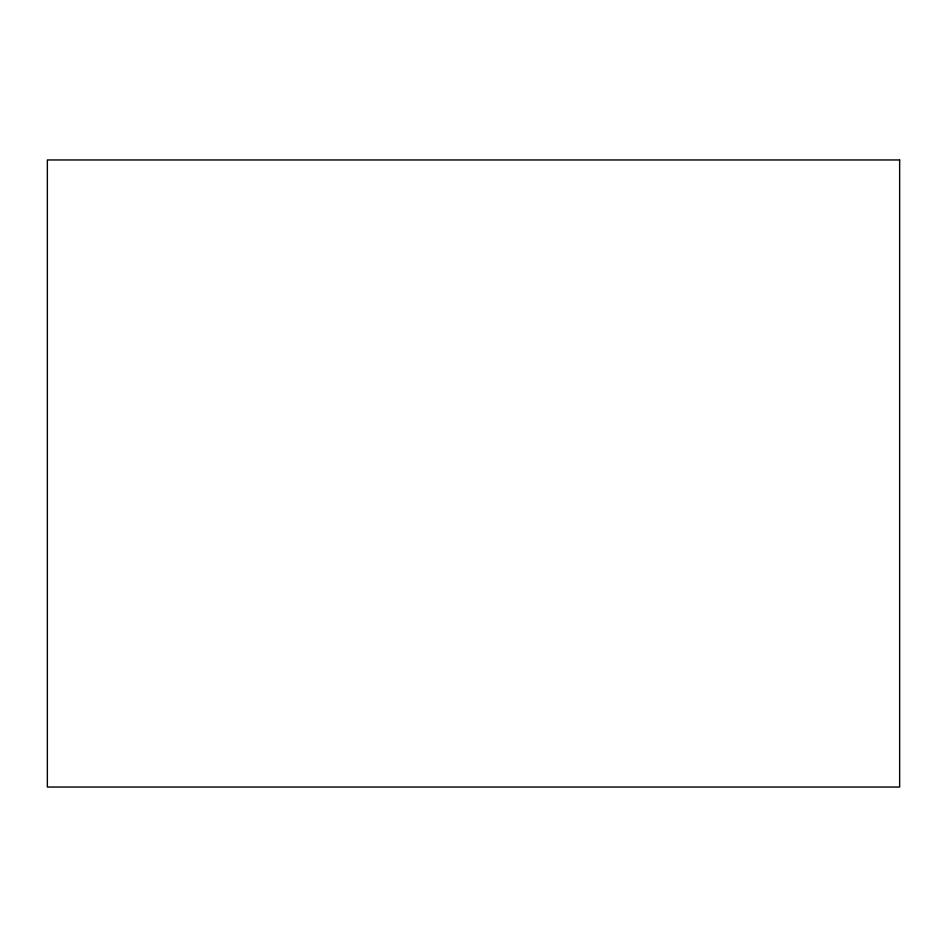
<?xml version="1.0" encoding="UTF-8"?>
<svg xmlns="http://www.w3.org/2000/svg" width="947" height="947" viewBox="0 0 947 947"><rect width="100%" height="100%" fill="white"/><g stroke="black" fill="none" stroke-linecap="round" stroke-linejoin="round"><path stroke-width="1.42" d="M899.65 159.96L47.35 159.96L47.35 787.04L899.65 787.04L899.65 159.96"/></g></svg>
